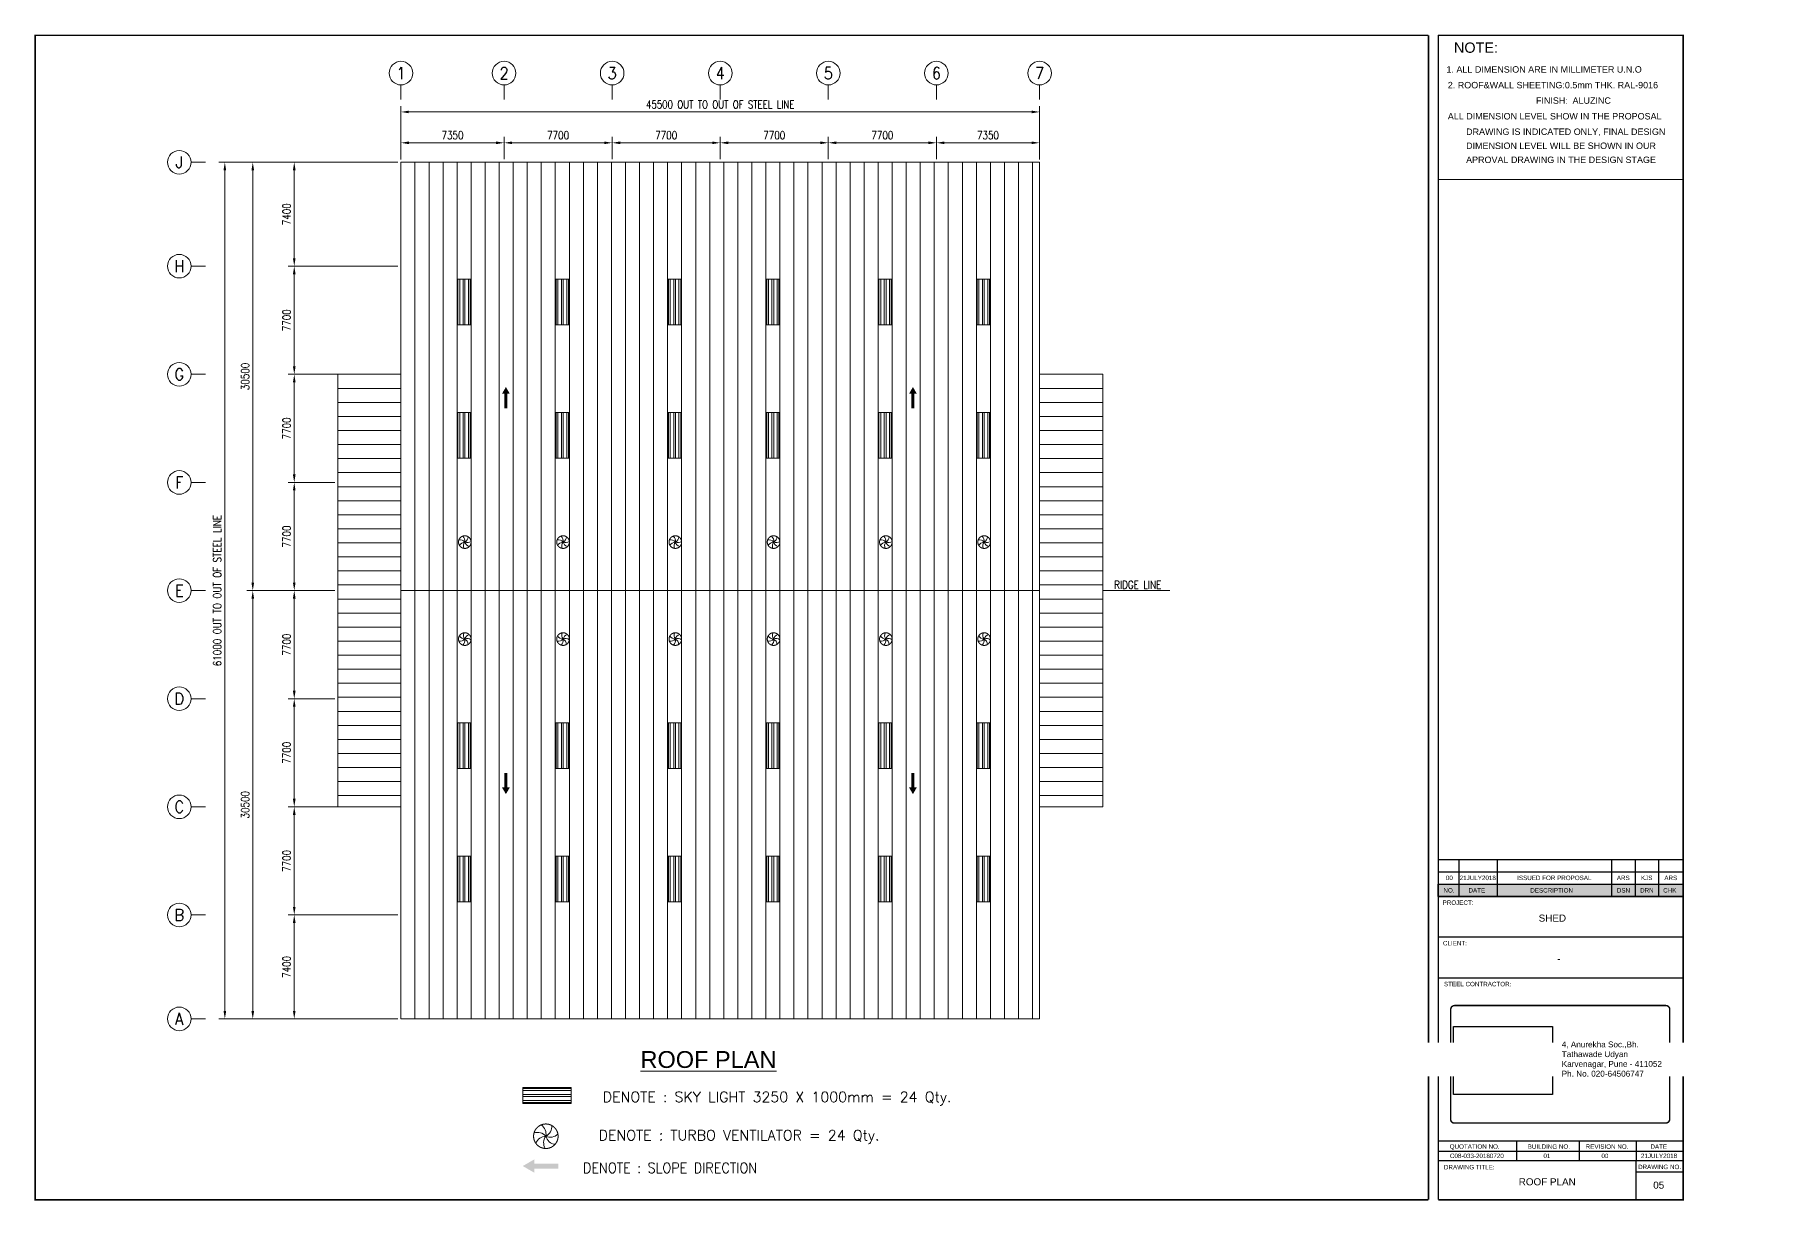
# Model space of a CAD drawing. Header units: millimetres. Extents: x 610087 to 1214515, y 199419 to 286191.
# Drawn here: x 739498 to 862331, y 199419 to 282453 of the extents above; entities that cross this region are included whole.
import ezdxf
from ezdxf.enums import TextEntityAlignment as Align

# ---------------------------------------------------------------- set-up
doc = ezdxf.new("R2010")
doc.units = ezdxf.units.MM
doc.header["$LTSCALE"] = 0.35
doc.header["$MEASUREMENT"] = 0
doc.linetypes.add('CENTER', pattern=[6884.562, 4302.852, -860.57, 860.57, -860.57])
doc.linetypes.add('CONTIN', pattern=[0, 0, 0])
doc.layers.get('0').update_dxf_attribs({"linetype": 'CONTIN'})
doc.layers.get('Defpoints').update_dxf_attribs({"linetype": 'CONTINUOUS'})
doc.layers.add('bORDER', color=1, linetype='CONTINUOUS', lineweight=70)
doc.layers.add('DIMENSIONS', color=7, linetype='CONTINUOUS')
doc.styles.add('ARIAL', font='arial.ttf', dxfattribs={"width": 0.7})
doc.styles.add('S', font='SIMPLEX.shx')
doc.styles.add('SIMPLEX', font='SIMPLEX.shx', dxfattribs={"width": 0.8})
doc.dimstyles.new('Copy of 1-200', dxfattribs={"dimscale": 285, "dimtxt": 2, "dimasz": 2, "dimexe": 1.5, "dimexo": 0.75, "dimgap": 0.9, "dimtad": 1, "dimdec": 0, "dimzin": 0, "dimdsep": 46, "dimtxsty": 'SIMPLEX', "dimcen": 0.09, "dimclrd": 6, "dimclre": 6, "dimclrt": 7, "dimadec": 0, "dimazin": 0, "dimtfac": 1, "dimtdec": 0, "dimtmove": 0, "dimatfit": 3, "dimfxl": 0, "dimtolj": 1, "dimtzin": 0, "dimlwd": 0, "dimlwe": 0, "dimarcsym": 0})
picture_1 = doc.add_image_def('image1.png', size_in_pixel=(720, 496))

# ---------------------------------------------------------------- blocks, each defined once
blk = doc.blocks.new('A1-SHEET')
blk.add_hatch(color=254).paths.add_polyline_path([(-124.02, 161.04), (0.98, 161.04), (0.98, 154.74), (-124.02, 154.74)])
at = {"color": 7}
for p, q in [((-124.02, 173.63), (0.98, 173.63)), ((-124.02, 167.33), (0.98, 167.33)), ((-113.6, 173.63), (-113.6, 154.74)), ((-94.01, 173.63), (-94.01, 154.74)), ((-35.57, 173.63), (-35.57, 154.74)), ((-23.62, 173.63), (-23.62, 154.74)), ((-11.69, 173.63), (-11.69, 154.74)), ((-124.02, 154.74), (0.98, 154.74)), ((-124.02, 134.07), (0.98, 134.07)), ((-124.02, 113.22), (0.98, 113.22)), ((-124.02, 30.04), (0.98, 30.04)), ((-124.02, 30.04), (0.9, 30.04)), ((-84.02, 30.04), (-84.02, 19.95)), ((-52.1, 30.04), (-52.1, 19.95)), ((-23.1, 30.04), (-23.1, 19.95)), ((0.9, 30.04), (0.9, 0.27)), ((0.98, 24.56), (-124.02, 24.56)), ((-124.02, 19.95), (0.9, 19.95)), ((-23.1, 0), (-23.1, 19.95)), ((-23.1, 14.18), (0.9, 14.18))]:
    blk.add_line(p, q, dxfattribs=at)
at = {"linetype": 'CENTER', "lineweight": 0}
blk.add_lwpolyline([(-124.02, 593.98), (0.98, 593.98), (0.98, 520.34), (-124.02, 520.34)], close=True, dxfattribs=at)
at = {"layer": 'bORDER', "color": 5, "const_width": 0.75}
for points in [[(-129.02, 593.98), (-840, 593.98), (-840, 0), (-129.02, 0)], [(-129.02, 593.98), (-129.02, 0)], [(-124.02, 0), (0.98, 0), (0.98, 593.98), (-124.02, 593.98)], [(-124.02, 593.98), (-124.02, 0)]]:
    blk.add_lwpolyline(points, dxfattribs=at)
blk.add_lwpolyline([(-115.68, 99.06), (-7.87, 99.06, -0.414214), (-5.89, 97.08), (-5.89, 41.14, -0.414214), (-7.87, 39.16), (-115.68, 39.16, -0.48833), (-117.66, 41.14), (-117.66, 97.08, -0.198912), (-117.08, 98.48, -0.198912), (-115.68, 99.06, -0.587047)], format="xyb", dxfattribs=at)
at = {"layer": 'DIMENSIONS', "color": 7, "linetype": 'Continuous'}
blk.add_lwpolyline([(-124.02, 161.04), (0.98, 161.04), (0.98, 154.74), (-124.02, 154.74)], close=True, dxfattribs=at)
at = {"color": 7, "style": 'ARIAL'}
for s, height, p in [('NOTE:', 5.268, (-116, 585.02)), ('1. ALL DIMENSION ARE IN MILLIMETER U.N.O', 3.2757, (-119.83, 574.91)), ('2. ROOF&WALL SHEETING:0.5mm THK. RAL-9016', 3.2757, (-119.15, 566.91)), ('ALL DIMENSION LEVEL SHOW IN THE PROPOSAL ', 3.2757, (-119.15, 551.02)), ('FINISH:', 3.276, (-74.16, 559.02)), ('ALUZINC', 3.276, (-55.49, 559.02)), ('DRAWING IS INDICATED ONLY, FINAL DESIGN ', 3.2757, (-109.81, 543.14)), ('DIMENSION LEVEL WILL BE SHOWN IN OUR', 3.2757, (-109.81, 535.98)), ('APROVAL DRAWING IN THE DESIGN STAGE', 3.2757, (-109.81, 528.82))]:
    blk.add_text(s, height=height, dxfattribs=at).set_placement(p)
at = {"style": 'ARIAL'}
for s, height, p in [('NO.', 2.282, (-121.37, 156.7)), ('DATE', 2.282, (-108.58, 156.7)), ('DESCRIPTION', 2.2821, (-77.04, 156.7)), ('DSN', 2.282, (-32.89, 156.7)), ('DRN', 2.282, (-21.03, 156.7)), ('CHK', 2.282, (-9.22, 156.7)), ('PROJECT:', 2.282, (-121.78, 150.41)), ('CLIENT:', 2.282, (-121.61, 129.74)), ('STEEL CONTRACTOR:', 2.2821, (-121.09, 108.88)), ('QUOTATION NO.', 2.2821, (-118.19, 26.05)), ('BUILDING NO.', 2.2821, (-78.39, 25.98)), ('REVISION NO.', 2.2821, (-48.76, 25.98)), ('DATE', 2.282, (-15.75, 25.98)), ('DRAWING TITLE:', 2.2821, (-121.12, 15.49)), ('DRAWING NO.', 2.2821, (-22.05, 15.62))]:
    blk.add_text(s, height=height, dxfattribs=at).set_placement(p)
at = {"insert": (-61.02, 80.72), "char_height": 2.9819, "attachment_point": 1, "style": 'S'}
blk.add_mtext_dynamic_manual_height_columns('{\\fArial|b0|i0|c0|p34;4, Anurekha Soc.,Bh. Tathawade Udyan\\PKarvenagar, Pune - 411052 Ph. No. 020-64506747}', width=57.0182, gutter_width=1, heights=[0], dxfattribs=at)
at = {"style": 'ARIAL'}
for tag, height, p in [('00', 2.28, (-118.81, 164.19)), ('16.DEC.14', 2.28, (-102.91, 164.19)), ('ISSUED_FOR_PROPOSAL', 2.28, (-64.79, 164.19)), ('--', 2.28, (-29.6, 164.19)), ('PMJ', 2.28, (-17.64, 164.19)), ('PMJ', 2.28, (-5.37, 164.19)), ('WAREHOUSE', 3.6, (-65.79, 143.67)), ('GHANA_COMMODITY_EXCHANGE', 3.6, (-62.51, 122.94)), ('Q-074-OI-GH', 2.28, (-104.32, 22.4)), ('01', 2.28, (-68.58, 22.4)), ('01', 2.28, (-38.97, 22.4)), ('16.DEC.14', 2.28, (-11.38, 22.4)), ('COLUMN_LAYOUT_PLAN', 3.6, (-68.41, 9.17)), ('01', 3.6, (-11.52, 7.45))]:
    blk.add_attdef(tag, text='', height=height, dxfattribs=at).set_placement(p, align=Align.MIDDLE_CENTER)
image = blk.add_image(picture_1, insert=(-116.21, 53.63), size_in_units=(50.42, 34.73), rotation=0)
image.dxf.flags = 7
blk = doc.blocks.new('*D27')
at = {"color": 6, "linetype": 'ByBlock', "lineweight": 0}
for p, q in [((765607, 273563), (765607, 277358)), ((766167, 276938), (810547, 276938)), ((811107, 273563), (811107, 277358))]:
    blk.add_line(p, q, dxfattribs=at)
at = {"color": 6}
for points in [[(766167, 277031), (766167, 276845), (765607, 276938)], [(810547, 276845), (810547, 277031), (811107, 276938)]]:
    blk.add_solid(points, dxfattribs=at)
at = {"layer": 'Defpoints', "color": 0}
for p in [(811107, 276938), (765607, 273353), (811107, 273353)]:
    blk.add_point(p, dxfattribs=at)
at = {"color": 7, "lineweight": 0, "insert": (788357, 277470), "char_height": 560, "attachment_point": 5, "style": 'SIMPLEX'}
blk.add_mtext('\\A1;{45500 OUT TO OUT OF STEEL LINE}', dxfattribs=at)
blk = doc.blocks.new('*D28')
at = {"color": 6, "lineweight": 0}
for p, q in [((765607, 273566.75), (765607, 275168.5)), ((772957, 273566.75), (772957, 275168.5)), ((766177, 274741), (772387, 274741))]:
    blk.add_line(p, q, dxfattribs=at)
at = {"color": 6}
for points in [[(766177, 274836), (766177, 274646), (765607, 274741)], [(772387, 274646), (772387, 274836), (772957, 274741)]]:
    blk.add_solid(points, dxfattribs=at)
at = {"layer": 'Defpoints', "color": 0}
for p in [(772957, 274741), (765607, 273353), (772957, 273353)]:
    blk.add_point(p, dxfattribs=at)
at = {"color": 7, "lineweight": 0, "insert": (769282, 275282.5), "char_height": 570, "attachment_point": 5, "style": 'SIMPLEX'}
blk.add_mtext('\\A1;7350', dxfattribs=at)
blk = doc.blocks.new('*D29')
at = {"color": 6, "lineweight": 0}
for p, q in [((772957, 273566.75), (772957, 275168.5)), ((780657, 273566.75), (780657, 275168.5)), ((773527, 274741), (780087, 274741))]:
    blk.add_line(p, q, dxfattribs=at)
at = {"color": 6}
for points in [[(773527, 274836), (773527, 274646), (772957, 274741)], [(780087, 274646), (780087, 274836), (780657, 274741)]]:
    blk.add_solid(points, dxfattribs=at)
at = {"layer": 'Defpoints', "color": 0}
for p in [(780657, 274741), (772957, 273353), (780657, 273353)]:
    blk.add_point(p, dxfattribs=at)
at = {"color": 7, "lineweight": 0, "insert": (776807, 275282.5), "char_height": 570, "attachment_point": 5, "style": 'SIMPLEX'}
blk.add_mtext('\\A1;7700', dxfattribs=at)
blk = doc.blocks.new('*D30')
at = {"color": 6, "lineweight": 0}
for p, q in [((780657, 273566.75), (780657, 275168.5)), ((788357, 273566.75), (788357, 275168.5)), ((781227, 274741), (787787, 274741))]:
    blk.add_line(p, q, dxfattribs=at)
at = {"color": 6}
for points in [[(781227, 274836), (781227, 274646), (780657, 274741)], [(787787, 274646), (787787, 274836), (788357, 274741)]]:
    blk.add_solid(points, dxfattribs=at)
at = {"layer": 'Defpoints', "color": 0}
for p in [(788357, 274741), (780657, 273353), (788357, 273353)]:
    blk.add_point(p, dxfattribs=at)
at = {"color": 7, "lineweight": 0, "insert": (784507, 275282.5), "char_height": 570, "attachment_point": 5, "style": 'SIMPLEX'}
blk.add_mtext('\\A1;7700', dxfattribs=at)
blk = doc.blocks.new('*D31')
at = {"color": 6, "lineweight": 0}
for p, q in [((788357, 273566.75), (788357, 275168.5)), ((796057, 273566.75), (796057, 275168.5)), ((788927, 274741), (795487, 274741))]:
    blk.add_line(p, q, dxfattribs=at)
at = {"color": 6}
for points in [[(788927, 274836), (788927, 274646), (788357, 274741)], [(795487, 274646), (795487, 274836), (796057, 274741)]]:
    blk.add_solid(points, dxfattribs=at)
at = {"layer": 'Defpoints', "color": 0}
for p in [(796057, 274741), (788357, 273353), (796057, 273353)]:
    blk.add_point(p, dxfattribs=at)
at = {"color": 7, "lineweight": 0, "insert": (792207, 275282.5), "char_height": 570, "attachment_point": 5, "style": 'SIMPLEX'}
blk.add_mtext('\\A1;7700', dxfattribs=at)
blk = doc.blocks.new('*D32')
at = {"color": 6, "lineweight": 0}
for p, q in [((796057, 273566.75), (796057, 275168.5)), ((803757, 273566.75), (803757, 275168.5)), ((796627, 274741), (803187, 274741))]:
    blk.add_line(p, q, dxfattribs=at)
at = {"color": 6}
for points in [[(796627, 274836), (796627, 274646), (796057, 274741)], [(803187, 274646), (803187, 274836), (803757, 274741)]]:
    blk.add_solid(points, dxfattribs=at)
at = {"layer": 'Defpoints', "color": 0}
for p in [(803757, 274741), (796057, 273353), (803757, 273353)]:
    blk.add_point(p, dxfattribs=at)
at = {"color": 7, "lineweight": 0, "insert": (799907, 275282.5), "char_height": 570, "attachment_point": 5, "style": 'SIMPLEX'}
blk.add_mtext('\\A1;7700', dxfattribs=at)
blk = doc.blocks.new('*D33')
at = {"color": 6, "lineweight": 0}
for p, q in [((803757, 273566.75), (803757, 275168.5)), ((811107, 273566.75), (811107, 275168.5)), ((804327, 274741), (810537, 274741))]:
    blk.add_line(p, q, dxfattribs=at)
at = {"color": 6}
for points in [[(804327, 274836), (804327, 274646), (803757, 274741)], [(810537, 274646), (810537, 274836), (811107, 274741)]]:
    blk.add_solid(points, dxfattribs=at)
at = {"layer": 'Defpoints', "color": 0}
for p in [(811107, 274741), (803757, 273353), (811107, 273353)]:
    blk.add_point(p, dxfattribs=at)
at = {"color": 7, "lineweight": 0, "insert": (807432, 275282.5), "char_height": 570, "attachment_point": 5, "style": 'SIMPLEX'}
blk.add_mtext('\\A1;7350', dxfattribs=at)
blk = doc.blocks.new('*D34')
at = {"color": 6, "lineweight": 0}
for p, q in [((765393.25, 273353), (752633.5, 273353)), ((753061, 272783), (753061, 212923)), ((765393.25, 212353), (752633.5, 212353))]:
    blk.add_line(p, q, dxfattribs=at)
at = {"color": 6}
for points in [[(753156, 272783), (752966, 272783), (753061, 273353)], [(752966, 212923), (753156, 212923), (753061, 212353)]]:
    blk.add_solid(points, dxfattribs=at)
at = {"layer": 'Defpoints', "color": 0}
for p in [(765607, 273353), (753061, 212353), (765607, 212353)]:
    blk.add_point(p, dxfattribs=at)
at = {"color": 7, "lineweight": 0, "insert": (752519.5, 242853), "char_height": 570, "attachment_point": 5, "rotation": 90, "style": 'SIMPLEX'}
blk.add_mtext('\\A1;{61000 \\Fsimplex.shx|c1;OUT TO OUT OF STEEL LINE}', dxfattribs=at)
blk = doc.blocks.new('*D35')
at = {"color": 6, "lineweight": 0}
for p, q in [((765393.25, 219753), (757578.5, 219753)), ((758006, 212923), (758006, 219183)), ((765393.25, 212353), (757578.5, 212353))]:
    blk.add_line(p, q, dxfattribs=at)
at = {"color": 6}
for points in [[(758101, 219183), (757911, 219183), (758006, 219753)], [(757911, 212923), (758101, 212923), (758006, 212353)]]:
    blk.add_solid(points, dxfattribs=at)
at = {"layer": 'Defpoints', "color": 0}
for p in [(758006, 219753), (765607, 219753), (765607, 212353)]:
    blk.add_point(p, dxfattribs=at)
at = {"color": 7, "lineweight": 0, "insert": (757464.5, 216053), "char_height": 570, "attachment_point": 5, "rotation": 90, "style": 'SIMPLEX'}
blk.add_mtext('\\A1;7400', dxfattribs=at)
blk = doc.blocks.new('*D36')
at = {"color": 6, "lineweight": 0}
for p, q in [((765393.25, 227453), (757578.5, 227453)), ((758006, 220323), (758006, 226883)), ((765393.25, 219753), (757578.5, 219753))]:
    blk.add_line(p, q, dxfattribs=at)
at = {"color": 6}
for points in [[(758101, 226883), (757911, 226883), (758006, 227453)], [(757911, 220323), (758101, 220323), (758006, 219753)]]:
    blk.add_solid(points, dxfattribs=at)
at = {"layer": 'Defpoints', "color": 0}
for p in [(758006, 227453), (765607, 227453), (765607, 219753)]:
    blk.add_point(p, dxfattribs=at)
at = {"color": 7, "lineweight": 0, "insert": (757464.5, 223603), "char_height": 570, "attachment_point": 5, "rotation": 90, "style": 'SIMPLEX'}
blk.add_mtext('\\A1;7700', dxfattribs=at)
blk = doc.blocks.new('*D37')
at = {"color": 6, "lineweight": 0}
for p, q in [((760893.25, 235153), (757578.5, 235153)), ((758006, 228023), (758006, 234583)), ((765393.25, 227453), (757578.5, 227453))]:
    blk.add_line(p, q, dxfattribs=at)
at = {"color": 6}
for points in [[(758101, 234583), (757911, 234583), (758006, 235153)], [(757911, 228023), (758101, 228023), (758006, 227453)]]:
    blk.add_solid(points, dxfattribs=at)
at = {"layer": 'Defpoints', "color": 0}
for p in [(758006, 235153), (761107, 235153), (765607, 227453)]:
    blk.add_point(p, dxfattribs=at)
at = {"color": 7, "lineweight": 0, "insert": (757464.5, 231303), "char_height": 570, "attachment_point": 5, "rotation": 90, "style": 'SIMPLEX'}
blk.add_mtext('\\A1;7700', dxfattribs=at)
blk = doc.blocks.new('*D38')
at = {"color": 6, "lineweight": 0}
for p, q in [((760893.25, 242853), (757578.5, 242853)), ((758006, 235723), (758006, 242283)), ((760893.25, 235153), (757578.5, 235153))]:
    blk.add_line(p, q, dxfattribs=at)
at = {"color": 6}
for points in [[(758101, 242283), (757911, 242283), (758006, 242853)], [(757911, 235723), (758101, 235723), (758006, 235153)]]:
    blk.add_solid(points, dxfattribs=at)
at = {"layer": 'Defpoints', "color": 0}
for p in [(758006, 242853), (761107, 242853), (761107, 235153)]:
    blk.add_point(p, dxfattribs=at)
at = {"color": 7, "lineweight": 0, "insert": (757464.5, 239003), "char_height": 570, "attachment_point": 5, "rotation": 90, "style": 'SIMPLEX'}
blk.add_mtext('\\A1;7700', dxfattribs=at)
blk = doc.blocks.new('*D39')
at = {"color": 6, "lineweight": 0}
for p, q in [((760893.25, 250553), (757578.5, 250553)), ((758006, 243423), (758006, 249983)), ((760893.25, 242853), (757578.5, 242853))]:
    blk.add_line(p, q, dxfattribs=at)
at = {"color": 6}
for points in [[(758101, 249983), (757911, 249983), (758006, 250553)], [(757911, 243423), (758101, 243423), (758006, 242853)]]:
    blk.add_solid(points, dxfattribs=at)
at = {"layer": 'Defpoints', "color": 0}
for p in [(758006, 250553), (761107, 250553), (761107, 242853)]:
    blk.add_point(p, dxfattribs=at)
at = {"color": 7, "lineweight": 0, "insert": (757464.5, 246703), "char_height": 570, "attachment_point": 5, "rotation": 90, "style": 'SIMPLEX'}
blk.add_mtext('\\A1;7700', dxfattribs=at)
blk = doc.blocks.new('*D40')
at = {"color": 6, "lineweight": 0}
for p, q in [((765393.25, 258253), (757578.5, 258253)), ((758006, 251123), (758006, 257683)), ((760893.25, 250553), (757578.5, 250553))]:
    blk.add_line(p, q, dxfattribs=at)
at = {"color": 6}
for points in [[(758101, 257683), (757911, 257683), (758006, 258253)], [(757911, 251123), (758101, 251123), (758006, 250553)]]:
    blk.add_solid(points, dxfattribs=at)
at = {"layer": 'Defpoints', "color": 0}
for p in [(758006, 258253), (765607, 258253), (761107, 250553)]:
    blk.add_point(p, dxfattribs=at)
at = {"color": 7, "lineweight": 0, "insert": (757464.5, 254403), "char_height": 570, "attachment_point": 5, "rotation": 90, "style": 'SIMPLEX'}
blk.add_mtext('\\A1;7700', dxfattribs=at)
blk = doc.blocks.new('*D41')
at = {"color": 6, "lineweight": 0}
for p, q in [((765393.25, 265953), (757578.5, 265953)), ((758006, 258823), (758006, 265383)), ((765393.25, 258253), (757578.5, 258253))]:
    blk.add_line(p, q, dxfattribs=at)
at = {"color": 6}
for points in [[(758101, 265383), (757911, 265383), (758006, 265953)], [(757911, 258823), (758101, 258823), (758006, 258253)]]:
    blk.add_solid(points, dxfattribs=at)
at = {"layer": 'Defpoints', "color": 0}
for p in [(758006, 265953), (765607, 265953), (765607, 258253)]:
    blk.add_point(p, dxfattribs=at)
at = {"color": 7, "lineweight": 0, "insert": (757464.5, 262103), "char_height": 570, "attachment_point": 5, "rotation": 90, "style": 'SIMPLEX'}
blk.add_mtext('\\A1;7700', dxfattribs=at)
blk = doc.blocks.new('*D42')
at = {"color": 6, "lineweight": 0}
for p, q in [((765393.25, 273353), (757578.5, 273353)), ((758006, 266523), (758006, 272783)), ((765393.25, 265953), (757578.5, 265953))]:
    blk.add_line(p, q, dxfattribs=at)
at = {"color": 6}
for points in [[(758101, 272783), (757911, 272783), (758006, 273353)], [(757911, 266523), (758101, 266523), (758006, 265953)]]:
    blk.add_solid(points, dxfattribs=at)
at = {"layer": 'Defpoints', "color": 0}
for p in [(758006, 273353), (765607, 273353), (765607, 265953)]:
    blk.add_point(p, dxfattribs=at)
at = {"color": 7, "lineweight": 0, "insert": (757464.5, 269653), "char_height": 570, "attachment_point": 5, "rotation": 90, "style": 'SIMPLEX'}
blk.add_mtext('\\A1;7400', dxfattribs=at)
blk = doc.blocks.new('*D43')
at = {"color": 6, "lineweight": 0}
for p, q in [((760893.25, 242853), (754623.5, 242853)), ((755051, 212923), (755051, 242283)), ((765393.25, 212353), (754623.5, 212353))]:
    blk.add_line(p, q, dxfattribs=at)
at = {"color": 6}
for points in [[(755146, 242283), (754956, 242283), (755051, 242853)], [(754956, 212923), (755146, 212923), (755051, 212353)]]:
    blk.add_solid(points, dxfattribs=at)
at = {"layer": 'Defpoints', "color": 0}
for p in [(755051, 242853), (761107, 242853), (765607, 212353)]:
    blk.add_point(p, dxfattribs=at)
at = {"color": 7, "lineweight": 0, "insert": (754509.5, 227603), "char_height": 570, "attachment_point": 5, "rotation": 90, "style": 'SIMPLEX'}
blk.add_mtext('\\A1;30500', dxfattribs=at)
blk = doc.blocks.new('*D44')
at = {"color": 6, "lineweight": 0}
for p, q in [((765393.25, 273353), (754623.5, 273353)), ((755051, 243423), (755051, 272783)), ((760893.25, 242853), (754623.5, 242853))]:
    blk.add_line(p, q, dxfattribs=at)
at = {"color": 6}
for points in [[(755146, 272783), (754956, 272783), (755051, 273353)], [(754956, 243423), (755146, 243423), (755051, 242853)]]:
    blk.add_solid(points, dxfattribs=at)
at = {"layer": 'Defpoints', "color": 0}
for p in [(755051, 273353), (765607, 273353), (761107, 242853)]:
    blk.add_point(p, dxfattribs=at)
at = {"color": 7, "lineweight": 0, "insert": (754509.5, 258103), "char_height": 570, "attachment_point": 5, "rotation": 90, "style": 'SIMPLEX'}
blk.add_mtext('\\A1;30500', dxfattribs=at)

msp = doc.modelspace()

# ---------------------------------------------------------------- hatches: boundary and pattern name
at = {"lineweight": 0}
h = msp.add_hatch(dxfattribs=at)
h.set_pattern_fill('ANSI32', scale=1000, angle=315, style=0)
h.set_pattern_definition([(270, (2810791.8, 352332.63), (-375, -6e-14), []), (270, (2810916.8, 352207.63), (-375, -6e-14), [])])
h.paths.add_polyline_path([(770607, 265021.6), (769607, 265021.6), (769607, 261771.6), (770607, 261771.6)])
h = msp.add_hatch(dxfattribs=at)
h.set_pattern_fill('ANSI32', scale=1000, angle=315, style=0)
h.set_pattern_definition([(270, (2817791.8, 352332.63), (-375, -6e-14), []), (270, (2817916.8, 352207.63), (-375, -6e-14), [])])
h.paths.add_polyline_path([(777607, 265021.6), (776607, 265021.6), (776607, 261771.6), (777607, 261771.6)])
h = msp.add_hatch(dxfattribs=at)
h.set_pattern_fill('ANSI32', scale=1000, angle=315, style=0)
h.set_pattern_definition([(270, (2825791.8, 352332.63), (-375, -6e-14), []), (270, (2825916.8, 352207.63), (-375, -6e-14), [])])
h.paths.add_polyline_path([(785607, 265021.6), (784607, 265021.6), (784607, 261771.6), (785607, 261771.6)])
h = msp.add_hatch(dxfattribs=at)
h.set_pattern_fill('ANSI32', scale=1000, angle=315, style=0)
h.set_pattern_definition([(270, (2832791.8, 352332.63), (-375, -6e-14), []), (270, (2832916.8, 352207.63), (-375, -6e-14), [])])
h.paths.add_polyline_path([(792607, 265021.6), (791607, 265021.6), (791607, 261771.6), (792607, 261771.6)])
h = msp.add_hatch(dxfattribs=at)
h.set_pattern_fill('ANSI32', scale=1000, angle=315, style=0)
h.set_pattern_definition([(270, (2840791.8, 352332.63), (-375, -6e-14), []), (270, (2840916.8, 352207.63), (-375, -6e-14), [])])
h.paths.add_polyline_path([(800607, 265021.6), (799607, 265021.6), (799607, 261771.6), (800607, 261771.6)])
h = msp.add_hatch(dxfattribs=at)
h.set_pattern_fill('ANSI32', scale=1000, angle=315, style=0)
h.set_pattern_definition([(270, (2847791.8, 352332.63), (-375, -6e-14), []), (270, (2847916.8, 352207.63), (-375, -6e-14), [])])
h.paths.add_polyline_path([(807607, 265021.6), (806607, 265021.6), (806607, 261771.6), (807607, 261771.6)])
at = {"linetype": 'Continuous', "lineweight": 0}
for points in [[(772977.6, 256866.4), (772805.3, 256866.4), (773085.5, 257351.8), (773365.7, 256866.4), (773193.4, 256866.4), (773193.4, 255835.1), (772977.6, 255835.1)], [(801977.6, 256866.4), (801805.3, 256866.4), (802085.5, 257351.8), (802365.7, 256866.4), (802193.4, 256866.4), (802193.4, 255835.1), (801977.6, 255835.1)], [(772977.6, 228839.6), (772805.3, 228839.6), (773085.5, 228354.2), (773365.7, 228839.6), (773193.4, 228839.6), (773193.4, 229870.9), (772977.6, 229870.9)], [(801977.6, 228839.6), (801805.3, 228839.6), (802085.5, 228354.2), (802365.7, 228839.6), (802193.4, 228839.6), (802193.4, 229870.9), (801977.6, 229870.9)], [(775100.8, 201690.8), (775100.8, 201401.6), (774286.1, 201872), (775100.8, 202342.4), (775100.8, 202053.2), (776832, 202053.2), (776832, 201690.8)]]:
    msp.add_hatch(color=1, dxfattribs=at).paths.add_polyline_path(points)
at = {"lineweight": 0}
h = msp.add_hatch(dxfattribs=at)
h.set_pattern_fill('ANSI32', scale=1000, angle=315, style=0)
h.set_pattern_definition([(270, (2810791.8, 342839.6), (-375, -6e-14), []), (270, (2810916.8, 342714.6), (-375, -6e-14), [])])
h.paths.add_polyline_path([(770607, 255528.5), (769607, 255528.5), (769607, 252278.5), (770607, 252278.5)])
h = msp.add_hatch(dxfattribs=at)
h.set_pattern_fill('ANSI32', scale=1000, angle=315, style=0)
h.set_pattern_definition([(270, (2817791.8, 342839.6), (-375, -6e-14), []), (270, (2817916.8, 342714.6), (-375, -6e-14), [])])
h.paths.add_polyline_path([(777607, 255528.5), (776607, 255528.5), (776607, 252278.5), (777607, 252278.5)])
h = msp.add_hatch(dxfattribs=at)
h.set_pattern_fill('ANSI32', scale=1000, angle=315, style=0)
h.set_pattern_definition([(270, (2825791.8, 342839.6), (-375, -6e-14), []), (270, (2825916.8, 342714.6), (-375, -6e-14), [])])
h.paths.add_polyline_path([(785607, 255528.5), (784607, 255528.5), (784607, 252278.5), (785607, 252278.5)])
h = msp.add_hatch(dxfattribs=at)
h.set_pattern_fill('ANSI32', scale=1000, angle=315, style=0)
h.set_pattern_definition([(270, (2832791.8, 342839.6), (-375, -6e-14), []), (270, (2832916.8, 342714.6), (-375, -6e-14), [])])
h.paths.add_polyline_path([(792607, 255528.5), (791607, 255528.5), (791607, 252278.5), (792607, 252278.5)])
h = msp.add_hatch(dxfattribs=at)
h.set_pattern_fill('ANSI32', scale=1000, angle=315, style=0)
h.set_pattern_definition([(270, (2840791.8, 342839.6), (-375, -6e-14), []), (270, (2840916.8, 342714.6), (-375, -6e-14), [])])
h.paths.add_polyline_path([(800607, 255528.5), (799607, 255528.5), (799607, 252278.5), (800607, 252278.5)])
h = msp.add_hatch(dxfattribs=at)
h.set_pattern_fill('ANSI32', scale=1000, angle=315, style=0)
h.set_pattern_definition([(270, (2847791.8, 342839.6), (-375, -6e-14), []), (270, (2847916.8, 342714.6), (-375, -6e-14), [])])
h.paths.add_polyline_path([(807607, 255528.5), (806607, 255528.5), (806607, 252278.5), (807607, 252278.5)])
h = msp.add_hatch(dxfattribs=at)
h.set_pattern_fill('ANSI32', scale=1000, angle=45, style=0)
h.set_pattern_definition([(90, (2810791.8, 142866.4), (-375, 6e-14), []), (90, (2810916.8, 142991.4), (-375, 6e-14), [])])
h.paths.add_polyline_path([(770607, 230177.5), (769607, 230177.5), (769607, 233427.5), (770607, 233427.5)])
h = msp.add_hatch(dxfattribs=at)
h.set_pattern_fill('ANSI32', scale=1000, angle=45, style=0)
h.set_pattern_definition([(90, (2817791.8, 142866.4), (-375, 6e-14), []), (90, (2817916.8, 142991.4), (-375, 6e-14), [])])
h.paths.add_polyline_path([(777607, 230177.5), (776607, 230177.5), (776607, 233427.5), (777607, 233427.5)])
h = msp.add_hatch(dxfattribs=at)
h.set_pattern_fill('ANSI32', scale=1000, angle=45, style=0)
h.set_pattern_definition([(90, (2825791.8, 142866.4), (-375, 6e-14), []), (90, (2825916.8, 142991.4), (-375, 6e-14), [])])
h.paths.add_polyline_path([(785607, 230177.5), (784607, 230177.5), (784607, 233427.5), (785607, 233427.5)])
h = msp.add_hatch(dxfattribs=at)
h.set_pattern_fill('ANSI32', scale=1000, angle=45, style=0)
h.set_pattern_definition([(90, (2832791.8, 142866.4), (-375, 6e-14), []), (90, (2832916.8, 142991.4), (-375, 6e-14), [])])
h.paths.add_polyline_path([(792607, 230177.5), (791607, 230177.5), (791607, 233427.5), (792607, 233427.5)])
h = msp.add_hatch(dxfattribs=at)
h.set_pattern_fill('ANSI32', scale=1000, angle=45, style=0)
h.set_pattern_definition([(90, (2840791.8, 142866.4), (-375, 6e-14), []), (90, (2840916.8, 142991.4), (-375, 6e-14), [])])
h.paths.add_polyline_path([(800607, 230177.5), (799607, 230177.5), (799607, 233427.5), (800607, 233427.5)])
h = msp.add_hatch(dxfattribs=at)
h.set_pattern_fill('ANSI32', scale=1000, angle=45, style=0)
h.set_pattern_definition([(90, (2847791.8, 142866.4), (-375, 6e-14), []), (90, (2847916.8, 142991.4), (-375, 6e-14), [])])
h.paths.add_polyline_path([(807607, 230177.5), (806607, 230177.5), (806607, 233427.5), (807607, 233427.5)])
h = msp.add_hatch(dxfattribs=at)
h.set_pattern_fill('ANSI32', scale=1000, angle=45, style=0)
h.set_pattern_definition([(90, (2810791.8, 133373.37), (-375, 6e-14), []), (90, (2810916.8, 133498.37), (-375, 6e-14), [])])
h.paths.add_polyline_path([(770607, 220684.4), (769607, 220684.4), (769607, 223934.4), (770607, 223934.4)])
h = msp.add_hatch(dxfattribs=at)
h.set_pattern_fill('ANSI32', scale=1000, angle=45, style=0)
h.set_pattern_definition([(90, (2817791.8, 133373.37), (-375, 6e-14), []), (90, (2817916.8, 133498.37), (-375, 6e-14), [])])
h.paths.add_polyline_path([(777607, 220684.4), (776607, 220684.4), (776607, 223934.4), (777607, 223934.4)])
h = msp.add_hatch(dxfattribs=at)
h.set_pattern_fill('ANSI32', scale=1000, angle=45, style=0)
h.set_pattern_definition([(90, (2825791.8, 133373.37), (-375, 6e-14), []), (90, (2825916.8, 133498.37), (-375, 6e-14), [])])
h.paths.add_polyline_path([(785607, 220684.4), (784607, 220684.4), (784607, 223934.4), (785607, 223934.4)])
h = msp.add_hatch(dxfattribs=at)
h.set_pattern_fill('ANSI32', scale=1000, angle=45, style=0)
h.set_pattern_definition([(90, (2832791.8, 133373.37), (-375, 6e-14), []), (90, (2832916.8, 133498.37), (-375, 6e-14), [])])
h.paths.add_polyline_path([(792607, 220684.4), (791607, 220684.4), (791607, 223934.4), (792607, 223934.4)])
h = msp.add_hatch(dxfattribs=at)
h.set_pattern_fill('ANSI32', scale=1000, angle=45, style=0)
h.set_pattern_definition([(90, (2840791.8, 133373.37), (-375, 6e-14), []), (90, (2840916.8, 133498.37), (-375, 6e-14), [])])
h.paths.add_polyline_path([(800607, 220684.4), (799607, 220684.4), (799607, 223934.4), (800607, 223934.4)])
h = msp.add_hatch(dxfattribs=at)
h.set_pattern_fill('ANSI32', scale=1000, angle=45, style=0)
h.set_pattern_definition([(90, (2847791.8, 133373.37), (-375, 6e-14), []), (90, (2847916.8, 133498.37), (-375, 6e-14), [])])
h.paths.add_polyline_path([(807607, 220684.4), (806607, 220684.4), (806607, 223934.4), (807607, 223934.4)])
h = msp.add_hatch(dxfattribs=at)
h.set_pattern_fill('ANSI32', scale=1146.599981, angle=135, style=0)
h.set_pattern_definition([(180, (897061.07, 2546743.15), (-9e-14, -429.97499), []), (180, (896917.75, 2546886.47), (-9e-14, -429.97499), [])])
h.paths.add_polyline_path([(774290.2, 207467.3), (774290.2, 206320.7), (777730, 206320.7), (777730, 207467.3)])

# ---------------------------------------------------------------- linework, layer by layer
at = {"color": 1, "linetype": 'ByBlock', "lineweight": 0}
for p, q in [((765607, 277825), (765607, 278862.7)), ((772957, 277825), (772957, 278862.7)), ((780657, 277825), (780657, 278862.7)), ((788357, 277825), (788357, 278862.7)), ((796057, 277825), (796057, 278862.7)), ((803757, 277825), (803757, 278862.7)), ((811107, 277825), (811107, 278862.7)), ((751692, 273353), (750654.3, 273353)), ((751692, 265953), (750654.3, 265953)), ((751692, 258253), (750654.3, 258253)), ((751692, 250553), (750654.3, 250553)), ((751692, 242853), (750654.3, 242853)), ((751692, 235153), (750654.3, 235153)), ((751692, 227453), (750654.3, 227453)), ((751692, 219753), (750654.3, 219753)), ((751692, 212353), (750654.3, 212353))]:
    msp.add_line(p, q, dxfattribs=at)
at = {"lineweight": 0}
for p, q in [((765607, 273353), (811107, 273353)), ((765607, 273353), (765607, 212353)), ((811107, 273353), (811107, 212353)), ((811107, 212353), (765607, 212353))]:
    msp.add_line(p, q, dxfattribs=at)
at = {"color": 5, "lineweight": 0}
for p, q in [((766607, 273353), (766607, 212353)), ((767607, 273353), (767607, 212353)), ((768607, 273353), (768607, 212353)), ((769607, 273353), (769607, 212353)), ((770607, 273353), (770607, 212353)), ((771607, 273353), (771607, 212353)), ((772607, 273353), (772607, 212353)), ((773607, 273353), (773607, 212353)), ((774607, 273353), (774607, 212353)), ((775607, 273353), (775607, 212353)), ((776607, 273353), (776607, 212353)), ((777607, 273353), (777607, 212353)), ((778607, 273353), (778607, 212353)), ((779607, 273353), (779607, 212353)), ((780607, 273353), (780607, 212353)), ((781607, 273353), (781607, 212353)), ((782607, 273353), (782607, 212353)), ((783607, 273353), (783607, 212353)), ((784607, 273353), (784607, 212353)), ((785607, 273353), (785607, 212353)), ((786607, 273353), (786607, 212353)), ((787607, 273353), (787607, 212353)), ((788607, 273353), (788607, 212353)), ((789607, 273353), (789607, 212353)), ((790607, 273353), (790607, 212353)), ((791607, 273353), (791607, 212353)), ((792607, 273353), (792607, 212353)), ((793607, 273353), (793607, 212353)), ((794607, 273353), (794607, 212353)), ((795607, 273353), (795607, 212353)), ((796607, 273353), (796607, 212353)), ((797607, 273353), (797607, 212353)), ((798607, 273353), (798607, 212353)), ((799607, 273353), (799607, 212353)), ((800607, 273353), (800607, 212353)), ((801607, 273353), (801607, 212353)), ((802607, 273353), (802607, 212353)), ((803607, 273353), (803607, 212353)), ((804607, 273353), (804607, 212353)), ((805607, 273353), (805607, 212353)), ((806607, 273353), (806607, 212353)), ((807607, 273353), (807607, 212353)), ((808607, 273353), (808607, 212353)), ((809607, 273353), (809607, 212353)), ((810607, 273353), (810607, 212353)), ((761107, 257253), (765607, 257253)), ((815607, 257253), (811107, 257253)), ((761107, 256253), (765607, 256253)), ((815607, 256253), (811107, 256253)), ((761107, 255253), (765607, 255253)), ((815607, 255253), (811107, 255253)), ((761107, 254253), (765607, 254253)), ((761107, 253253), (765607, 253253)), ((815607, 254253), (811107, 254253)), ((815607, 253253), (811107, 253253)), ((761107, 252253), (765607, 252253)), ((815607, 252253), (811107, 252253)), ((761107, 251253), (765607, 251253)), ((815607, 251253), (811107, 251253)), ((761107, 250253), (765607, 250253)), ((815607, 250253), (811107, 250253)), ((761107, 249253), (765607, 249253)), ((761107, 248253), (765607, 248253)), ((815607, 249253), (811107, 249253)), ((815607, 248253), (811107, 248253)), ((761107, 247253), (765607, 247253)), ((815607, 247253), (811107, 247253)), ((761107, 246253), (765607, 246253)), ((815607, 246253), (811107, 246253)), ((761107, 245253), (765607, 245253)), ((815607, 245253), (811107, 245253)), ((761107, 244253), (765607, 244253)), ((761107, 243253), (765607, 243253)), ((815607, 244253), (811107, 244253)), ((815607, 243253), (811107, 243253)), ((761107, 242253), (765607, 242253)), ((815607, 242253), (811107, 242253)), ((761107, 241253), (765607, 241253)), ((815607, 241253), (811107, 241253)), ((761107, 240253), (765607, 240253)), ((815607, 240253), (811107, 240253)), ((761107, 239253), (765607, 239253)), ((815607, 239253), (811107, 239253)), ((761107, 238253), (765607, 238253)), ((761107, 237253), (765607, 237253)), ((815607, 238253), (811107, 238253)), ((815607, 237253), (811107, 237253)), ((761107, 236253), (765607, 236253)), ((815607, 236253), (811107, 236253)), ((761107, 235253), (765607, 235253)), ((815607, 235253), (811107, 235253)), ((761107, 234253), (765607, 234253)), ((815607, 234253), (811107, 234253)), ((761107, 233253), (765607, 233253)), ((761107, 232253), (765607, 232253)), ((815607, 233253), (811107, 233253)), ((815607, 232253), (811107, 232253)), ((761107, 231253), (765607, 231253)), ((815607, 231253), (811107, 231253)), ((761107, 230253), (765607, 230253)), ((815607, 230253), (811107, 230253)), ((761107, 229253), (765607, 229253)), ((815607, 229253), (811107, 229253)), ((761107, 228253), (765607, 228253)), ((815607, 228253), (811107, 228253))]:
    msp.add_line(p, q, dxfattribs=at)
at = {"color": 7, "lineweight": 0}
for p, q in [((761107, 227453), (761107, 258253)), ((761107, 258253), (765607, 258253)), ((815607, 258253), (811107, 258253)), ((815607, 227453), (815607, 258253)), ((765607, 227453), (761107, 227453)), ((811107, 227453), (815607, 227453))]:
    msp.add_line(p, q, dxfattribs=at)
at = {"color": 1, "lineweight": 0}
for p, q in [((811107, 242853), (765607, 242853)), ((815654, 242853), (820390, 242853))]:
    msp.add_line(p, q, dxfattribs=at)
at = {"color": 7, "lineweight": 0}
for points in [[(769607, 261771.6), (769607, 265021.6), (770607, 265021.6), (770607, 261771.6)], [(776607, 261771.6), (776607, 265021.6), (777607, 265021.6), (777607, 261771.6)], [(784607, 261771.6), (784607, 265021.6), (785607, 265021.6), (785607, 261771.6)], [(791607, 261771.6), (791607, 265021.6), (792607, 265021.6), (792607, 261771.6)], [(799607, 261771.6), (799607, 265021.6), (800607, 265021.6), (800607, 261771.6)], [(806607, 261771.6), (806607, 265021.6), (807607, 265021.6), (807607, 261771.6)], [(769607, 252278.5), (769607, 255528.5), (770607, 255528.5), (770607, 252278.5)], [(776607, 252278.5), (776607, 255528.5), (777607, 255528.5), (777607, 252278.5)], [(784607, 252278.5), (784607, 255528.5), (785607, 255528.5), (785607, 252278.5)], [(791607, 252278.5), (791607, 255528.5), (792607, 255528.5), (792607, 252278.5)], [(799607, 252278.5), (799607, 255528.5), (800607, 255528.5), (800607, 252278.5)], [(806607, 252278.5), (806607, 255528.5), (807607, 255528.5), (807607, 252278.5)], [(769607, 233427.5), (769607, 230177.5), (770607, 230177.5), (770607, 233427.5)], [(776607, 233427.5), (776607, 230177.5), (777607, 230177.5), (777607, 233427.5)], [(784607, 233427.5), (784607, 230177.5), (785607, 230177.5), (785607, 233427.5)], [(791607, 233427.5), (791607, 230177.5), (792607, 230177.5), (792607, 233427.5)], [(799607, 233427.5), (799607, 230177.5), (800607, 230177.5), (800607, 233427.5)], [(806607, 233427.5), (806607, 230177.5), (807607, 230177.5), (807607, 233427.5)], [(769607, 223934.4), (769607, 220684.4), (770607, 220684.4), (770607, 223934.4)], [(776607, 223934.4), (776607, 220684.4), (777607, 220684.4), (777607, 223934.4)], [(784607, 223934.4), (784607, 220684.4), (785607, 220684.4), (785607, 223934.4)], [(791607, 223934.4), (791607, 220684.4), (792607, 220684.4), (792607, 223934.4)], [(799607, 223934.4), (799607, 220684.4), (800607, 220684.4), (800607, 223934.4)], [(806607, 223934.4), (806607, 220684.4), (807607, 220684.4), (807607, 223934.4)], [(777730, 206320.7), (774290.2, 206320.7), (774290.2, 207467.3), (777730, 207467.3)]]:
    msp.add_lwpolyline(points, close=True, dxfattribs=at)
at = {"color": 1, "linetype": 'ByBlock', "lineweight": 0}
for centre in [(765607, 279702.7), (772957, 279702.7), (780657, 279702.7), (788357, 279702.7), (796057, 279702.7), (803757, 279702.7), (811107, 279702.7), (749814.3, 273353), (749814.3, 265953), (749814.3, 258253), (749814.3, 250553), (749814.3, 242853), (749814.3, 235153), (749814.3, 227453), (749814.3, 219753), (749814.3, 212353)]:
    msp.add_circle(centre, 840, dxfattribs=at)
at = {"linetype": 'CENTER', "lineweight": 0, "ltscale": 100}
for centre, radius in [((770157, 246306.9), 450), ((777157, 246306.9), 450), ((785157, 246306.9), 450), ((792157, 246306.9), 450), ((800157, 246306.9), 450), ((807157, 246306.9), 450), ((770157, 239399.1), 450), ((777157, 239399.1), 450), ((785157, 239399.1), 450), ((792157, 239399.1), 450), ((800157, 239399.1), 450), ((807157, 239399.1), 450), ((775930.5, 203994.8), 873)]:
    msp.add_circle(centre, radius, dxfattribs=at)
at = {"color": 7, "lineweight": 0}
for centre, radius, start, end in [((769815.7, 246020.7), 445.4, 39.977327, 100.654661), ((770167.9, 245861.5), 445.4, 91.405898, 152.083232), ((769720.4, 246395.3), 445.4, 348.548755, 49.226089), ((770512, 246037.8), 445.4, 142.834469, 203.511803), ((769953.9, 246703.3), 445.4, 297.120184, 357.797518), ((770340.4, 246712.8), 445.4, 245.691612, 306.368946), ((770588.7, 246416.6), 445.4, 194.263041, 254.940375), ((776815.7, 246020.7), 445.4, 39.977327, 100.654661), ((777167.9, 245861.5), 445.4, 91.405898, 152.083232), ((776720.4, 246395.3), 445.4, 348.548755, 49.226089), ((777512, 246037.8), 445.4, 142.834469, 203.511803), ((776953.9, 246703.3), 445.4, 297.120184, 357.797518), ((777340.4, 246712.8), 445.4, 245.691612, 306.368946), ((777588.7, 246416.6), 445.4, 194.263041, 254.940375), ((784815.7, 246020.7), 445.4, 39.977327, 100.654661), ((785167.9, 245861.5), 445.4, 91.405898, 152.083232), ((784720.4, 246395.3), 445.4, 348.548755, 49.226089), ((785512, 246037.8), 445.4, 142.834469, 203.511803), ((784953.9, 246703.3), 445.4, 297.120184, 357.797518), ((785340.4, 246712.8), 445.4, 245.691612, 306.368946), ((785588.7, 246416.6), 445.4, 194.263041, 254.940375), ((791815.7, 246020.7), 445.4, 39.977327, 100.654661), ((792167.9, 245861.5), 445.4, 91.405898, 152.083232), ((791720.4, 246395.3), 445.4, 348.548755, 49.226089), ((792512, 246037.8), 445.4, 142.834469, 203.511803), ((791953.9, 246703.3), 445.4, 297.120184, 357.797518), ((792340.4, 246712.8), 445.4, 245.691612, 306.368946), ((792588.7, 246416.6), 445.4, 194.263041, 254.940375), ((799815.7, 246020.7), 445.4, 39.977327, 100.654661), ((800167.9, 245861.5), 445.4, 91.405898, 152.083232), ((799720.4, 246395.3), 445.4, 348.548755, 49.226089), ((800512, 246037.8), 445.4, 142.834469, 203.511803), ((799953.9, 246703.3), 445.4, 297.120184, 357.797518), ((800340.4, 246712.8), 445.4, 245.691612, 306.368946), ((800588.7, 246416.6), 445.4, 194.263041, 254.940375), ((806815.7, 246020.7), 445.4, 39.977327, 100.654661), ((807167.9, 245861.5), 445.4, 91.405898, 152.083232), ((806720.4, 246395.3), 445.4, 348.548755, 49.226089), ((807512, 246037.8), 445.4, 142.834469, 203.511803), ((806953.9, 246703.3), 445.4, 297.120184, 357.797518), ((807340.4, 246712.8), 445.4, 245.691612, 306.368946), ((807588.7, 246416.6), 445.4, 194.263041, 254.940375), ((770167.9, 239844.5), 445.4, 207.916768, 268.594102), ((770512, 239668.2), 445.4, 156.488197, 217.165531), ((770588.7, 239289.4), 445.4, 105.059625, 165.736959), ((777167.9, 239844.5), 445.4, 207.916768, 268.594102), ((777512, 239668.2), 445.4, 156.488197, 217.165531), ((777588.7, 239289.4), 445.4, 105.059625, 165.736959), ((785167.9, 239844.5), 445.4, 207.916768, 268.594102), ((785512, 239668.2), 445.4, 156.488197, 217.165531), ((785588.7, 239289.4), 445.4, 105.059625, 165.736959), ((792167.9, 239844.5), 445.4, 207.916768, 268.594102), ((792512, 239668.2), 445.4, 156.488197, 217.165531), ((792588.7, 239289.4), 445.4, 105.059625, 165.736959), ((800167.9, 239844.5), 445.4, 207.916768, 268.594102), ((800512, 239668.2), 445.4, 156.488197, 217.165531), ((800588.7, 239289.4), 445.4, 105.059625, 165.736959), ((807167.9, 239844.5), 445.4, 207.916768, 268.594102), ((807512, 239668.2), 445.4, 156.488197, 217.165531), ((807588.7, 239289.4), 445.4, 105.059625, 165.736959), ((769815.7, 239685.3), 445.4, 259.345339, 320.022673), ((769720.4, 239310.7), 445.4, 310.773911, 11.451245), ((770340.4, 238993.2), 445.4, 53.631054, 114.308388), ((769953.9, 239002.7), 445.4, 2.202482, 62.879816), ((776815.7, 239685.3), 445.4, 259.345339, 320.022673), ((776720.4, 239310.7), 445.4, 310.773911, 11.451245), ((777340.4, 238993.2), 445.4, 53.631054, 114.308388), ((776953.9, 239002.7), 445.4, 2.202482, 62.879816), ((784815.7, 239685.3), 445.4, 259.345339, 320.022673), ((784720.4, 239310.7), 445.4, 310.773911, 11.451245), ((785340.4, 238993.2), 445.4, 53.631054, 114.308388), ((784953.9, 239002.7), 445.4, 2.202482, 62.879816), ((791815.7, 239685.3), 445.4, 259.345339, 320.022673), ((791720.4, 239310.7), 445.4, 310.773911, 11.451245), ((792340.4, 238993.2), 445.4, 53.631054, 114.308388), ((791953.9, 239002.7), 445.4, 2.202482, 62.879816), ((799815.7, 239685.3), 445.4, 259.345339, 320.022673), ((799720.4, 239310.7), 445.4, 310.773911, 11.451245), ((800340.4, 238993.2), 445.4, 53.631054, 114.308388), ((799953.9, 239002.7), 445.4, 2.202482, 62.879816), ((806815.7, 239685.3), 445.4, 259.345339, 320.022673), ((806720.4, 239310.7), 445.4, 310.773911, 11.451245), ((807340.4, 238993.2), 445.4, 53.631054, 114.308388), ((806953.9, 239002.7), 445.4, 2.202482, 62.879816), ((775339.2, 203499), 771.7, 39.977327, 108.866331), ((775949.5, 203223.3), 771.7, 91.405898, 160.294902), ((775174.2, 204148), 771.7, 348.548755, 57.43776), ((776545.5, 203528.6), 771.7, 142.834469, 211.723474), ((775578.7, 204681.7), 771.7, 297.120184, 6.009188), ((776248.2, 204698.1), 771.7, 245.691612, 314.580617), ((776678.5, 204184.9), 771.7, 194.263041, 263.152045)]:
    msp.add_arc(centre, radius, start, end, dxfattribs=at)

# ---------------------------------------------------------------- block references
at = {"lineweight": 0}
ref = msp.add_blockref('A1-SHEET', (856828.1, 199471), dxfattribs=dict(at, xscale=139.6167265505609, yscale=139.6167265505609, zscale=139.6167265505609))
ref.add_attrib('00', ' 00', dxfattribs={"height": 318.62, "style": 'ARIAL'}).set_placement((840240.7, 222394), align=Align.MIDDLE_CENTER)
ref.add_attrib('16.DEC.14', '21JULY2018', dxfattribs={"height": 318.62, "style": 'ARIAL'}).set_placement((842329, 222394), align=Align.MIDDLE_CENTER)
ref.add_attrib('ISSUED_FOR_PROPOSAL', 'ISSUED FOR PROPOSAL', dxfattribs={"height": 318.616, "style": 'ARIAL'}).set_placement((847782.6, 222394), align=Align.MIDDLE_CENTER)
ref.add_attrib('RSG', 'ARS', dxfattribs={"height": 318.62, "style": 'ARIAL'}).set_placement((852696.2, 222394), align=Align.MIDDLE_CENTER)
ref.add_attrib('KSP', 'KJS', dxfattribs={"height": 318.62, "style": 'ARIAL'}).set_placement((854365.2, 222394), align=Align.MIDDLE_CENTER)
ref.add_attrib('TVS', 'ARS', dxfattribs={"height": 318.62, "style": 'ARIAL'}).set_placement((856078.2, 222394), align=Align.MIDDLE_CENTER)
ref.add_attrib('WAREHOUSE', 'SHED', dxfattribs={"height": 503.08, "style": 'ARIAL'}).set_placement((847642.3, 219529.1), align=Align.MIDDLE_CENTER)
ref.add_attrib('GHANA_COMMODITY_EXCHANGE', '-', dxfattribs={"height": 503.1, "style": 'ARIAL'}).set_placement((848101.3, 216635.1), align=Align.MIDDLE_CENTER)
ref.add_attrib('Q-074-OI-GH', 'C08-033-20180720', dxfattribs={"height": 318.616, "style": 'ARIAL'}).set_placement((842263.7, 202598.2), align=Align.MIDDLE_CENTER)
ref.add_attrib('01', '01', dxfattribs={"height": 318.62, "style": 'ARIAL'}).set_placement((847253.6, 202598.2), align=Align.MIDDLE_CENTER)
ref.add_attrib('01', '00', dxfattribs={"height": 318.62, "style": 'ARIAL'}).set_placement((851387.6, 202598.2), align=Align.MIDDLE_CENTER)
ref.add_attrib('16.DEC.14', '21JULY2018', dxfattribs={"height": 318.62, "style": 'ARIAL'}).set_placement((855239.9, 202598.2), align=Align.MIDDLE_CENTER)
ref.add_attrib('01', '05', dxfattribs={"height": 503.08, "style": 'ARIAL'}).set_placement((855220.3, 200511.7), align=Align.MIDDLE_CENTER)
ref.add_attrib('COLUMN_LAYOUT_PLAN', 'ROOF PLAN', dxfattribs={"height": 503.08, "style": 'ARIAL'}).set_placement((847277.6, 200750.7), align=Align.MIDDLE_CENTER)

# ---------------------------------------------------------------- texts
at = {"linetype": 'ByBlock', "lineweight": 0, "style": 'S', "width": 0.9}
for s, p in [('1', (765607, 279702.7)), ('2', (772957, 279702.7)), ('3', (780657, 279702.7)), ('4', (788357, 279702.7)), ('5', (796057, 279702.7)), ('6', (803757, 279702.7)), ('7', (811107, 279702.7)), ('J', (749814.3, 273353)), ('H', (749814.3, 265953)), ('G', (749814.3, 258253)), ('F', (749814.3, 250553)), ('E', (749814.3, 242853)), ('D', (749814.3, 235153)), ('C', (749814.3, 227453)), ('B', (749814.3, 219753)), ('A', (749814.3, 212353))]:
    msp.add_text(s, height=840, dxfattribs=at).set_placement(p, align=Align.MIDDLE_CENTER)
at = {"color": 7, "linetype": 'Continuous', "lineweight": 0, "style": 'S', "width": 0.9}
msp.add_text('DENOTE : SLOPE DIRECTION', height=741.264, dxfattribs=at).set_placement((778577.1, 201368))
at = {"color": 7, "lineweight": 0, "insert": (818102.6, 243267), "char_height": 570, "attachment_point": 5, "style": 'SIMPLEX'}
msp.add_mtext('{\\A1;RIDGE LINE}', dxfattribs=at)
at = {"color": 7, "linetype": 'Continuous', "lineweight": 0, "char_height": 741.264, "attachment_point": 5, "style": 'S'}
for s, insert in [('{\\A1;DENOTE : SKY LIGHT 3250 X 1000mm = 24 Qty.  }', (792406.4, 206671.1)), ('{\\A1;DENOTE : TURBO VENTILATOR = 24 Qty.}', (789698.6, 203943.6))]:
    msp.add_mtext(s, dxfattribs=dict(at, insert=insert))

# ---------------------------------------------------------------- dimensions: what is measured, and where the dimension line sits
at = {"lineweight": 0}
dim = msp.add_linear_dim(base=(811107, 276938), p1=(765607, 273353), p2=(811107, 273353), text='{<> OUT TO OUT OF STEEL LINE}', dimstyle='Copy of 1-200', override={"dimscale": 280, "dimtxsty": 'SIMPLEX', "dimarcsym": 1}, dxfattribs=at)
dim.commit()
dim.dimension.update_dxf_attribs({"geometry": '*D27', "text_midpoint": (788357, 277470)})
for base, p1, p2, picture, middle in [((772957, 274741), (765607, 273353), (772957, 273353), '*D28', (769282, 275282.5)), ((780657, 274741), (772957, 273353), (780657, 273353), '*D29', (776807, 275282.5)), ((788357, 274741), (780657, 273353), (788357, 273353), '*D30', (784507, 275282.5)), ((796057, 274741), (788357, 273353), (796057, 273353), '*D31', (792207, 275282.5)), ((803757, 274741), (796057, 273353), (803757, 273353), '*D32', (799907, 275282.5)), ((811107, 274741), (803757, 273353), (811107, 273353), '*D33', (807432, 275282.5))]:
    dim = msp.add_linear_dim(base=base, p1=p1, p2=p2, dimstyle='Copy of 1-200', dxfattribs=at)
    dim.commit()
    dim.dimension.update_dxf_attribs({"geometry": picture, "text_midpoint": middle})
dim = msp.add_linear_dim(base=(753061, 212353), p1=(765607, 273353), p2=(765607, 212353), angle=90, text='{<> \\Fsimplex.shx|c1;OUT TO OUT OF STEEL LINE}', dimstyle='Copy of 1-200', override={"dimtxsty": 'SIMPLEX'}, dxfattribs=at)
dim.commit()
dim.dimension.update_dxf_attribs({"geometry": '*D34', "text_midpoint": (752519.5, 242853)})
for base, p1, p2, picture, middle in [((755051, 273353), (761107, 242853), (765607, 273353), '*D44', (754509.5, 258103)), ((758006, 273353), (765607, 265953), (765607, 273353), '*D42', (757464.5, 269653)), ((758006, 265953), (765607, 258253), (765607, 265953), '*D41', (757464.5, 262103)), ((758006, 258253), (761107, 250553), (765607, 258253), '*D40', (757464.5, 254403)), ((758006, 250553), (761107, 242853), (761107, 250553), '*D39', (757464.5, 246703)), ((755051, 242853), (765607, 212353), (761107, 242853), '*D43', (754509.5, 227603)), ((758006, 242853), (761107, 235153), (761107, 242853), '*D38', (757464.5, 239003)), ((758006, 235153), (765607, 227453), (761107, 235153), '*D37', (757464.5, 231303)), ((758006, 227453), (765607, 219753), (765607, 227453), '*D36', (757464.5, 223603)), ((758006, 219753), (765607, 212353), (765607, 219753), '*D35', (757464.5, 216053))]:
    dim = msp.add_linear_dim(base=base, p1=p1, p2=p2, angle=90, dimstyle='Copy of 1-200', dxfattribs=at)
    dim.commit()
    dim.dimension.update_dxf_attribs({"geometry": picture, "text_midpoint": middle})

# ---------------------------------------------------------------- next in the draw order: texts
at = {"linetype": 'ByBlock', "lineweight": 0, "insert": (782673.2, 210059), "char_height": 1200, "width": 134822.945, "attachment_point": 1, "style": 'ARIAL', "bg_fill": 2}
msp.add_mtext('{\\L\\W1;ROOF PLAN}', dxfattribs=at)

doc.saveas('drawing.dxf')
